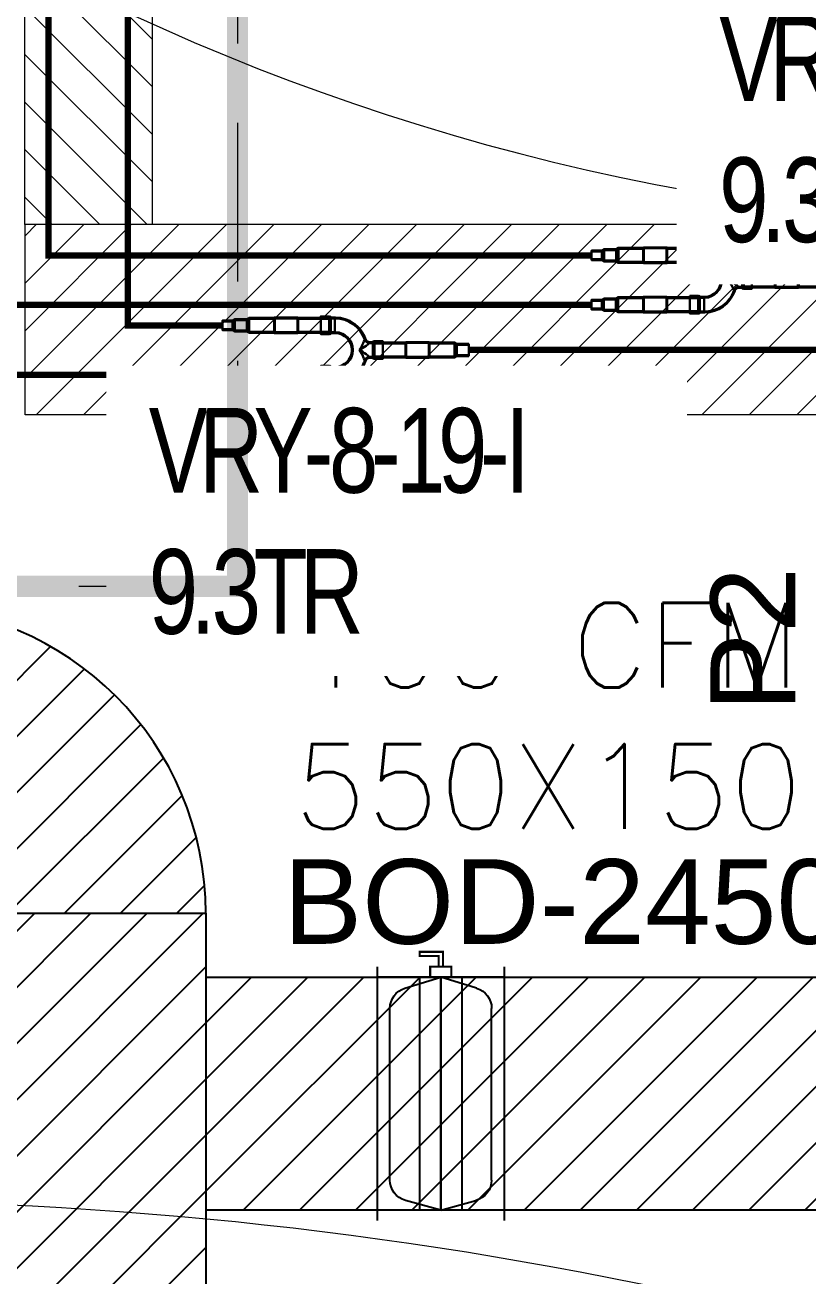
# Model space of a CAD drawing. Header units: millimetres. Extents: x -81374 to 485233, y -39075 to 157313.
# Drawn here: x 40591 to 42440, y -11962 to -9009 of the extents above; entities that cross this region are included whole.
import ezdxf
from ezdxf.enums import TextEntityAlignment as Align

# ---------------------------------------------------------------- set-up
doc = ezdxf.new("R2010")
doc.units = ezdxf.units.MM
doc.linetypes.add('CENTER', pattern=[2, 1.25, -0.25, 0.25, -0.25])
doc.linetypes.add('HIDDEN', pattern=[0.375, 0.25, -0.125])
for name, color, linetype, lineweight in [('CB-AC CABLE TRAY', 213, 'Continuous', 15), ('COPPER PIPE ', 4, 'Continuous', 30), ('G-IMPT', 8, 'Continuous', 5), ('M-HVAC-Volume Control Damper', 3, 'Continuous', 9), ('P-PIPE-IDEN', 7, 'Continuous', 9), ('vrv text', 90, 'Continuous', 30)]:
    doc.layers.add(name, color=color, linetype=linetype, lineweight=lineweight)
for name, color, linetype in [('CEN', 252, 'CENTER'), ('M HVAC-Volume Control Damper', 3, 'Continuous'), ('M-HVAC ELLIPTICAL DUCT', 6, 'Continuous'), ('M-HVAC VRV PIPE', 152, 'Continuous'), ('M-HVAC-ELEPTICAL DUCT', 6, 'Continuous'), ('M-HVAC-INSULATION', 8, 'Continuous'), ('M-HVAC-TEXT', 7, 'Continuous')]:
    doc.layers.add(name, color=color, linetype=linetype)
doc.styles.add('Arial_2', font='arial.ttf', dxfattribs={"height": 75})
doc.styles.add('R', font='romans.shx')
doc.styles.get("Standard").update_dxf_attribs({"font": 'arial.ttf'})
pattern_1 = [(45, (496839.4, -83091.07), (-66.29126, 66.29126), [])]

# ---------------------------------------------------------------- blocks, each defined once
blk = doc.blocks.new('ng')
at = {"layer": 'CEN', "color": 9, "linetype": 'HIDDEN', "lineweight": 0, "ltscale": 1500, "true_color": 0xc7c8ca}
blk.add_lwpolyline([(45318, 48121.5), (45318, 49779.3), (49418, 49779.3), (49418, 48121.5)], dxfattribs=at)
blk = doc.blocks.new('floor plan 1')
at = {"layer": 'G-IMPT', "color": 8, "ltscale": 500}
for centre, radius, start, end in [((18060.5, -17690.2), 9598.5, 196.54068, 301.95899), ((15052.9, -34993.3), 5404, 332.8319, 83.305)]:
    blk.add_arc(centre, radius, start, end, dxfattribs=at)
at = {"layer": 'CEN', "linetype": 'Continuous'}
blk.add_blockref('ng', (-28240.4, -78519.6), dxfattribs=at)
at = {"layer": 'G-IMPT', "color": 8, "ltscale": 500}
for rotation, p in [(359.9992, (39680.6, -4989.6, 0)), (359.9992, (35886.7, -10139.3, 0)), (270.0008, (28873.3, -20643.5, 0)), (359.9992, (11975.3, -26935.4, 0)), (359.9992, (15267.6, -26935.4, 0)), (359.9992, (26686.3, -26987.7, 0)), (270.0008, (15861.1, -28615, 0)), (89.9992, (23697.8, -33300.6, 0)), (89.9992, (23597.9, -35337.7, 0)), (89.9992, (23597.9, -37388.3, 0)), (359.9992, (13750.4, -37781.5, 0)), (89.9992, (23697.8, -40746.8, 0)), (89.9992, (23597.8, -44302.5, 0)), (89.9992, (23597.8, -46399.1, 0)), (89.9992, (23697.8, -48339.8, 0)), (89.9992, (23697.8, -54280, 0)), (359.9992, (27418.1, -55702.4, 0)), (89.9992, (9671.9, -65856.5, 0)), (359.9992, (4684.1, -67403.4, 0)), (359.9992, (8737.2, -67403.4, 0))]:
    blk.add_attdef('PARTITIONTYPE', text='', height=200, rotation=rotation, dxfattribs=at).set_placement(p, align=Align.MIDDLE_CENTER)
blk = doc.blocks.new('*U107')
at = {"layer": 'M HVAC-Volume Control Damper', "color": 6}
for p, q in [((144658.3, -122710), (145063.8, -122710)), ((144587.5, -122830), (144610, -122746.9)), ((145111.6, -122745.4), (145137.5, -122830)), ((144587.5, -122830), (144610, -122913.1)), ((145111.6, -122914.6), (145137.5, -122830)), ((144658.3, -122950), (145063.8, -122950))]:
    blk.add_line(p, q, dxfattribs=at)
at = {"layer": 'M HVAC-Volume Control Damper', "color": 6, "const_width": 5}
for points in [[(144587.5, -122680), (144587.5, -122680), (145162.5, -122680), (145137.5, -122680), (145137.5, -122980), (145162.5, -122980), (145137.5, -122980), (144587.5, -122980), (144562.5, -122980), (144587.5, -122980), (144587.5, -122680), (144562.5, -122680), (144587.5, -122680)], [(144587.5, -122830), (145137.5, -122830)]]:
    blk.add_lwpolyline(points, dxfattribs=at)
for points in [[(144587.5, -122880), (145137.5, -122880), (145137.5, -122780), (144587.5, -122780)], [(145137.5, -122805), (145137.5, -122855), (145162.5, -122855), (145162.5, -122805)], [(145162.5, -122825), (145162.5, -122835), (145187.5, -122835), (145187.5, -122880), (145197.5, -122880), (145197.5, -122825), (145162.5, -122825)]]:
    blk.add_lwpolyline(points, close=True, dxfattribs=at)
at = {"layer": 'M HVAC-Volume Control Damper', "color": 6}
for centre, start, end in [((144658.3, -122760), 90, 164.8459), ((145063.8, -122760), 17.032, 90), ((144658.3, -122900), 195.1541, 270), ((145063.8, -122900), 270, 342.968)]:
    blk.add_arc(centre, 50, start, end, dxfattribs=at)
blk = doc.blocks.new('*U115')
at = {"layer": 'CB-AC CABLE TRAY', "true_color": 0xa953a0}
h = blk.add_hatch(dxfattribs=at)
h.set_pattern_fill('ANSI31', color=215, scale=25)
h.set_pattern_definition([(45, (-902872.8, 1103058.81), (-56.1266008, 56.1266008), [])])
h.paths.add_polyline_path([(-88704.9, -150.4), (-88704.9, 299.6), (-86808.5, 299.6), (-86808.5, -150.4)])
at = {"layer": 'CB-AC CABLE TRAY', "color": 215, "true_color": 0xa953a0}
blk.add_lwpolyline([(-88704.9, -150.4), (-88704.9, 299.6), (-86808.5, 299.6), (-86808.5, -150.4)], close=True, dxfattribs=at)
blk = doc.blocks.new('*U116')
at = {"layer": 'CB-AC CABLE TRAY', "true_color": 0xa953a0}
h = blk.add_hatch(dxfattribs=at)
h.set_pattern_fill('ANSI31', color=215, scale=25)
h.set_pattern_definition([(45, (-884227.764, 1102908.81), (-56.1266008, 56.1266008), [])])
h.paths.add_polyline_path([(-88704.9, -150.4), (-88704.9, 149.6), (-68163.4, 149.6), (-68163.4, -150.4)])
at = {"layer": 'CB-AC CABLE TRAY', "color": 215, "true_color": 0xa953a0}
blk.add_lwpolyline([(-88704.9, -150.4), (-88704.9, 149.6), (-68163.4, 149.6), (-68163.4, -150.4)], close=True, dxfattribs=at)
blk = doc.blocks.new('zw$4E06')
at = {"layer": 'vrv text'}
for points in [[(-121.1, 47.1), (-125.2, 47.1, 0.219765), (-200.2, 8.6), (-201.3, 7.2), (-202.6, 5.5), (-203.7, 4), (-204.8, 2.4, 0.042815), (-212.3, -11.4), (-213.2, -13.1), (-214, -14.9), (-214.7, -16.9), (-215.5, -18.7), (-216, -20.6), (-216.2, -21.1), (-216.5, -21.9), (-216.8, -22.4), (-217.1, -23), (-217.3, -23.6), (-218.4, -25.2), (-218.7, -25.5), (-219.1, -26.1), (-219.7, -26.5), (-220.2, -27), (-220.4, -27.4), (-221, -27.8), (-221.5, -28.3), (-222.1, -28.5), (-222.4, -28.9), (-223, -29.2), (-223.6, -29.4)], [(-121.1, 50.2), (-123.4, 50.2, 0.309599), (-218.4, -17.7), (-219.1, -19.5)], [(-121.1, 3.6), (-124.1, 3.6, 0.392074), (-177.9, -51.8), (-178.1, -53.3), (-177.9, -54.6, 0.393328), (-124.1, -110.1), (-121.1, -110.1)], [(-121.1, 0.5), (-122.6, 0.5), (-123.9, 0.4, 0.390764), (-175, -51.8), (-175, -54.6, 0.390298), (-123.9, -107), (-121.1, -107)], [(-231.4, -31.6), (-231.1, -31.8, 0.021844), (-210.1, -47.1), (-199.6, -53.3), (-205.4, -43)], [(-205.4, -63.6), (-199.6, -53.3), (-210, -59.8, 0.03043), (-231.1, -74.8), (-231.4, -75)], [(-121.1, -153.7), (-123.2, -153.7, -0.308139), (-215.5, -87.9), (-216, -86), (-216.2, -85.3), (-216.5, -84.9), (-216.8, -84.2), (-217.1, -83.6), (-217.3, -83.1), (-217.7, -82.6), (-218, -82), (-218.4, -81.6), (-218.7, -81.1), (-219.1, -80.5), (-219.7, -80.2), (-220.2, -79.8), (-220.4, -79.2), (-221, -78.7), (-221.5, -78.5), (-222.1, -78.1), (-222.4, -77.6, 0.112916), (-230.1, -75.2), (-230.7, -75), (-231.4, -75)], [(-121.1, -156.8), (-123.4, -156.8, -0.307918), (-218.4, -89), (-219.1, -87.1), (-219.1, -86.6), (-219.3, -86), (-219.7, -85.7), (-219.9, -85.1), (-220.2, -84.8), (-220.2, -84.2), (-220.6, -83.8), (-221, -83.5), (-221.2, -82.9), (-221.5, -82.7), (-221.9, -82.2), (-222.3, -81.8), (-222.6, -81.6), (-223, -81.3), (-223.3, -80.9), (-223.7, -80.7), (-224.3, -80.3), (-224.6, -80), (-225.2, -79.8), (-225.4, -79.6), (-225.9, -79.4), (-226.5, -79.2), (-226.8, -79), (-227.4, -78.7), (-228.5, -78.7), (-228.9, -78.5), (-229.4, -78.3), (-230.4, -78.3), (-230.9, -78.1), (-231.4, -78.1)]]:
    blk.add_lwpolyline(points, format="xyb", dxfattribs=at)
for points in [[(-160.7, 38.8), (-163.1, 41.3)], [(-153.9, 41.7), (-156.3, 43.9)], [(-146.7, 43.7), (-149.1, 46.3)], [(-139, 45.4), (-141.6, 48.1)], [(-130.5, 46.5), (-133.4, 49.4)], [(-121.7, 47.1), (-124.8, 50.2)], [(-76.5, 50.2), (-76.5, 53.3), (-103.7, 53.3), (-109, 50.2), (-121.1, 50.2)], [(-102.8, 50.2), (-108.1, 47.1), (-121.1, 47.1)], [(-121.1, 3.5), (-121.1, 47.1)], [(-112.1, 47.1), (-115.3, 50.2)], [(-108.1, 3.5), (-108.1, 47.1)], [(-104.8, 49.1), (-107, 51.3)], [(-103, 1.7), (-103, 48.5)], [(-102.8, 50.2), (-102.8, 39.7)], [(-76.5, 0.4), (-76.5, 50.2), (-102.8, 50.2), (-102.8, 0.4)], [(-102.8, 47.2), (-102.8, 0.2)], [(-102.8, 45.4), (-102.8, 2.7)], [(-102.6, 48.4), (-5, 48.4), (-2.6, 50), (0, 50)], [(-102.6, 1.5), (-102.6, 48.4)], [(0.2, 47.2), (-1.8, 47.2), (-4.2, 45.9), (-102.6, 45.9)], [(-4.2, 45.9), (-4.2, 4.2), (-102.6, 4.2)], [(-96.5, 50.2), (-99.6, 53.3)], [(-87.1, 50.2), (-90.3, 53.3)], [(-77.8, 50.2), (-80.9, 53.3)], [(-76.5, 50.2), (-76.5, 39.7)], [(-25.5, 45.9), (-33.3, 45.9)], [(-1.8, 47.2), (-1.8, 2.7), (0, 2.7)], [(151.5, 48.4), (72.8, 48.4), (70.2, 50), (-0.9, 50)], [(0, 47.2), (69.7, 47.2), (71.9, 45.9), (150.7, 45.9), (157.9, 41.6), (196.1, 41.6), (203.3, 37.7), (203.3, 12.7), (196.1, 8.5), (157.9, 8.5), (150.7, 4.2), (71.9, 4.2), (69.7, 2.7)], [(69.7, 47.2), (69.7, 2.7)], [(70.2, 0), (72.8, 1.5), (151.5, 1.5), (158.7, 5.7), (196.1, 5.7), (203.3, 9.9), (235.9, 9.9), (235.9, 40.3), (203.3, 40.3), (196.1, 44.3)], [(71.9, 45.9), (71.9, 4.2)], [(93.4, 45.9), (101.1, 45.9)], [(150.7, 45.9), (150.7, 4.2)], [(158.7, 44.3), (151.5, 48.4)], [(157.9, 41.6), (157.9, 8.5)], [(196.1, 44.3), (158.7, 44.3)], [(196.1, 41.6), (196.1, 8.5)], [(-206.3, -0.2), (-208.7, 2)], [(-202.4, 5.5), (-204.6, 7.7)], [(-198.3, 10.7), (-200.6, 13.1)], [(-193.9, 15.8), (-196, 17.8)], [(-189.2, 20.4), (-191.4, 22.8)], [(-184, 24.8), (-186.4, 27.2)], [(-178.9, 28.9), (-181.1, 31.2)], [(-173, 32.5), (-175.2, 34.8)], [(-167.1, 36), (-169.3, 38.2)], [(-130.5, -0.5), (-133.3, 2.2)], [(-122.1, 0.4), (-125, 3.5)], [(-121.1, 3.5), (-108.1, 3.5), (-102.8, 0.4), (-76.5, 0.4), (-76.5, -2.8), (-103.7, -2.8), (-109, 0.4), (-121.1, 0.4)], [(-112.7, 0.4), (-115.8, 3.5)], [(-100, -2.8), (-103.9, 0.9)], [(0, 0), (-2.6, 0), (-5, 1.5), (-102.6, 1.5)], [(-90.8, -2.8), (-93.9, 0.4)], [(-81.2, -2.8), (-84.4, 0.4)], [(-25.5, 4.2), (-33.3, 4.2)], [(-4.2, 4.2), (-1.8, 2.7)], [(69.7, 2.7), (-0.7, 2.7)], [(0, 0), (70.2, 0)], [(93.4, 4.2), (101.1, 4.2)], [(203.3, 37.7), (235.9, 37.7)], [(203.3, 12.7), (235.9, 12.7)], [(-500.2, -74.1), (-500.2, -32.3), (-507.4, -36.8), (-545.4, -36.8), (-545.4, -34)], [(-545.4, -34), (-507.9, -34)], [(-545.4, -36.8), (-545.4, -69.9)], [(-507.9, -34), (-500.8, -29.8)], [(-507.4, -36.8), (-507.4, -69.9)], [(-500.8, -29.8), (-422.1, -29.8)], [(-349.3, -31.1), (-419, -31.1), (-421.4, -32.3), (-500.2, -32.3)], [(-442.7, -32.3), (-450.4, -32.3)], [(-422.1, -29.8), (-419.5, -28.3)], [(-421.4, -32.3), (-421.4, -74.1), (-419, -75.6)], [(-419.5, -28.3), (-348.4, -28.3)], [(-419, -31.1), (-419, -75.6), (-348.5, -75.6)], [(-349.5, -31.1), (-347.5, -31.1), (-345.2, -32.3), (-246.7, -32.3)], [(-246.7, -29.8), (-344.3, -29.8), (-346.9, -28.3), (-349.3, -28.3)], [(-347.5, -31.1), (-347.5, -75.6), (-349.3, -75.6)], [(-345.2, -32.3), (-345.2, -74.1), (-246.7, -74.1)], [(-323.7, -32.3), (-316, -32.3)], [(-240.6, -28.5), (-246.2, -25.2), (-273.2, -25.2), (-273.2, -28.5), (-246.9, -28.5), (-241.6, -31.6)], [(-272.1, -28.5), (-273.2, -27.4)], [(-273.2, -28.5), (-273.2, -41)], [(-273.2, -78.1), (-273.2, -28.5)], [(-262.7, -28.5), (-265.8, -25.2)], [(-253.1, -28.5), (-256.4, -25.2)], [(-240.8, -31.6), (-247.1, -25.2)], [(-246.9, -75.6), (-246.9, -28.3), (-246.9, -75.6)], [(-246.9, -28.5), (-246.9, -41)], [(-246.9, -78.1), (-246.9, -28.5)], [(-246.7, -76.7), (-246.7, -29.8)], [(-246.7, -76.8), (-246.7, -29.8)], [(-241.6, -75), (-241.6, -31.6)], [(-241.6, -31.6), (-231.4, -31.6)], [(-240.6, -28.5), (-231.4, -28.5)], [(-231.3, -31.6), (-234.4, -28.5)], [(-231.4, -28.5), (-229.8, -28.5), (-229.4, -28.3), (-228.9, -28.3), (-228.5, -28.1), (-227.8, -27.9), (-227.4, -27.8), (-226.8, -27.6), (-226.5, -27.4), (-225.9, -27.4), (-225.4, -27), (-225.2, -26.8), (-224.6, -26.5), (-224.3, -26.3), (-223.7, -26.1), (-223, -25.4), (-222.6, -25.2), (-222.3, -24.6), (-221.9, -24.3), (-221.5, -24.1), (-221.2, -23.6), (-221, -23.2), (-220.6, -22.8), (-220.2, -22.3), (-220.2, -22.1), (-219.9, -21.5), (-219.7, -21.1), (-219.3, -20.6), (-219.1, -20), (-219.1, -19.7)], [(-228.9, -31.4), (-229.6, -31.6), (-231.4, -31.6)], [(-223.9, -29.6), (-226.1, -27.4)], [(-218.6, -25.4), (-221, -23.2)], [(-215.5, -19), (-218, -16.8)], [(-216, -21), (-216, -20.6)], [(-212.9, -12.5), (-215.1, -10.1)], [(-209.7, -6.3), (-211.9, -3.9)], [(-173.7, -42.1), (-176.3, -39.5)], [(-171.7, -34.8), (-174.1, -32.3)], [(-168.8, -28.3), (-171, -25.9)], [(-165.1, -22.4), (-167.5, -20.2)], [(-160.9, -17.3), (-163.3, -15.1)], [(-156.3, -12.7), (-158.3, -10.5)], [(-150.7, -8.5), (-153.1, -6.3)], [(-144.7, -5.1), (-147.1, -2.8)], [(-138.3, -2.4), (-140.6, 0)], [(-545.4, -69.9), (-507.4, -69.9), (-500.2, -74.1), (-421.4, -74.1)], [(-545.4, -72.6), (-545.4, -69.9)], [(-507.9, -72.6), (-545.4, -72.6)], [(-500.8, -76.8), (-507.9, -72.6)], [(-422.1, -76.8), (-500.8, -76.8)], [(-442.7, -74.1), (-450.4, -74.1)], [(-419.5, -78.1), (-422.1, -76.8)], [(-349.3, -78.1), (-419.5, -78.1)], [(-349.3, -78.1), (-346.9, -78.1)], [(-345.2, -74.1), (-347.5, -75.6)], [(-346.9, -78.1), (-344.3, -76.8)], [(-344.3, -76.8), (-246.7, -76.8)], [(-323.7, -74.1), (-316, -74.1)], [(-231.4, -75), (-241.6, -75), (-246.9, -78.1), (-273.2, -78.1), (-273.2, -81.4), (-246.2, -81.4), (-240.6, -78.1), (-231.4, -78.1)], [(-266.4, -81.4), (-269.3, -78.1)], [(-256.8, -81.4), (-259.9, -78.1)], [(-247.4, -81.4), (-250.6, -78.1)], [(-241, -78.5), (-243.2, -76.1)], [(-231.6, -78.1), (-235, -75)], [(-217.3, -83.3), (-223.3, -77.2)], [(-174.5, -60.1), (-177.9, -56.6)], [(-174.8, -50.4), (-177.6, -47.6)], [(-171.1, -73), (-176.1, -68)], [(-210, -99.8), (-216.5, -93.4)], [(-216, -86), (-216, -85.8)], [(-183.3, -136.2), (-204.1, -115.4)], [(-153.1, -100.4), (-168, -85.3)], [(-124.7, -110.1), (-127.9, -106.6)], [(-76.5, -107), (-76.5, -103.9), (-103.7, -103.9), (-109, -107), (-121.1, -107)], [(-121.1, -153.7), (-121.1, -110.1), (-108.1, -110.1), (-102.8, -107), (-76.5, -107)], [(-115.1, -110.1), (-118.2, -107)], [(-106.6, -109.2), (-109, -107)], [(-108.1, -153.7), (-108.1, -110.1)], [(-103, -108.1), (-5.3, -108.1), (-2.9, -106.4), (-0.4, -106.4)], [(-103, -155), (-103, -108.1)], [(-0.2, -109.4), (-2.2, -109.4), (-4.6, -110.5), (-103, -110.5)], [(-4.6, -110.5), (-4.6, -152.4), (-103, -152.4)], [(-102.8, -107), (-102.8, -118.2)], [(-102.8, -156.8), (-102.8, -107)], [(-102.8, -156.8), (-102.8, -109.9)], [(-99.4, -107), (-102.4, -103.9)], [(-90.1, -107), (-93.2, -103.9)], [(-80.5, -107), (-83.6, -103.9)], [(-76.5, -107), (-76.5, -118.2)], [(-76.5, -156.8), (-76.5, -107)], [(-26.1, -110.5), (-33.6, -110.5)], [(-2.2, -153.7), (-2.2, -109.4)], [(151.1, -108.1), (72.4, -108.1), (69.8, -106.4), (-1.3, -106.4)], [(-0.4, -109.4), (69.3, -109.4), (71.5, -110.5), (150.4, -110.5)], [(69.3, -109.4), (69.3, -153.7)], [(71.5, -110.5), (71.5, -152.4)], [(93, -110.5), (100.7, -110.5)], [(150.4, -110.5), (150.4, -152.4)], [(150.4, -110.5), (157.5, -114.9), (195.8, -114.9), (202.9, -118.9), (202.9, -143.9), (195.8, -148.2)], [(158.3, -112.1), (151.1, -108.1)], [(157.5, -114.9), (157.5, -148.2)], [(195.8, -112.1), (158.3, -112.1)], [(195.8, -112.1), (202.9, -116.2), (235.3, -116.2), (235.3, -146.5), (202.9, -146.5), (195.8, -150.7)], [(195.8, -114.9), (195.8, -148.2)], [(202.9, -118.9), (235.3, -118.9)], [(-161.2, -148.9), (-167.7, -142.3)], [(-146.9, -153.5), (-151.5, -148.9)], [(-135.3, -155.9), (-139, -152)], [(-124.8, -156.8), (-128.1, -153.3)], [(-109, -156.8), (-103.7, -159.9), (-76.5, -159.9), (-76.5, -156.8), (-102.8, -156.8), (-108.1, -153.7), (-121.1, -153.7)], [(-121.1, -156.8), (-109, -156.8)], [(-115.4, -156.8), (-118.4, -153.7)], [(-102.8, -159.9), (-109.2, -153.7)], [(-5.3, -155), (-103, -155)], [(-93.4, -159.9), (-96.5, -156.8)], [(-84, -159.9), (-87.1, -156.8)], [(-76.5, -158.1), (-77.8, -156.8)], [(-26.1, -152.4), (-33.6, -152.4)], [(-2.9, -156.5), (-5.3, -155)], [(-4.6, -152.4), (-2.2, -153.7), (-0.4, -153.7)], [(-0.4, -156.5), (-2.9, -156.5)], [(69.3, -153.7), (-1.1, -153.7)], [(-0.4, -156.5), (69.8, -156.5)], [(195.8, -148.2), (157.5, -148.2), (150.4, -152.4), (71.5, -152.4), (69.3, -153.7)], [(69.8, -156.5), (72.4, -155)], [(72.4, -155), (151.1, -155), (158.3, -150.7), (195.8, -150.7)], [(93, -152.4), (100.7, -152.4)], [(202.9, -143.9), (235.3, -143.9)]]:
    blk.add_lwpolyline(points, dxfattribs=at)
for points in [[(-223.6, -29.4), (-225.2, -30.8), (-226.7, -30.6), (-228.9, -31.4)], [(-205.4, -43), (-209.5, -36), (-212.2, -28.2), (-216, -21)], [(-216, -85.8), (-212.5, -78.4), (-209.1, -70.9), (-205.4, -63.6)]]:
    blk.add_open_spline(points, degree=3, dxfattribs=at)

msp = doc.modelspace()

# ---------------------------------------------------------------- hatches: boundary and pattern name
at = {"layer": 'M-HVAC-INSULATION'}
h = msp.add_hatch(dxfattribs=at)
h.set_pattern_fill('ANSI31', color=26, scale=750, angle=360, style=0)
h.set_pattern_definition([(45, (496839.4, -83293.7), (-66.29126, 66.29126), [])])
h.paths.add_polyline_path([(40293.2, -10957.3), (40293.2, -10382.3, -0.414214), (41018.2, -11107.3), (41018.2, -11107.3), (40443.2, -11107.3, 0.414213)])
h = msp.add_hatch(dxfattribs=at)
h.set_pattern_fill('ANSI31', color=26, scale=750, angle=360, style=0)
h.set_pattern_definition(pattern_1)
h.paths.add_polyline_path([(40443.2, -11107.3), (41018.2, -11107.3), (41018.2, -28605.5), (40443.2, -28605.5)])
h = msp.add_hatch(dxfattribs=at)
h.set_pattern_fill('ANSI31', color=26, scale=750, angle=360, style=0)
h.set_pattern_definition(pattern_1)
h.paths.add_polyline_path([(42629.1, -11808.3), (42629.1, -11258.3), (41018.2, -11258.3), (41018.2, -11808.3)])

# ---------------------------------------------------------------- linework, layer by layer
at = {"layer": 'COPPER PIPE ', "color": 4, "linetype": 'Continuous', "const_width": 15}
for points in [[(41928.9, -9553.1), (40646.9, -9553.1), (40646.9, 11134.1)], [(41928.5, -9669.6), (33009, -9669.6), (33009, -9867), (32769.6, -9867)]]:
    msp.add_lwpolyline(points, dxfattribs=at)
at = {"layer": 'M-HVAC ELLIPTICAL DUCT', "linetype": 'Continuous'}
for p, q in [((40443.2, -11107.3), (41018.2, -11107.3)), ((41018.2, -11107.3, 0), (41018.2, -28605.5, 0)), ((41018.2, -11258.3, 0), (42629.1, -11258.3, 0)), ((42629.1, -11808.3, 0), (41018.2, -11808.3, 0))]:
    msp.add_line(p, q, dxfattribs=at)
msp.add_arc((40293.2, -11107.3), 725, 0, 90, dxfattribs=at)
at = {"layer": 'M-HVAC VRV PIPE', "color": 171, "linetype": 'Continuous', "const_width": 15}
for points in [[(41057.5, -9718.5), (40834.1, -9718.5), (40833.2, 11941.5)], [(48681.2, -9776.6), (41638.9, -9776.6)], [(41057.1, -9835), (34019.6, -9835)]]:
    msp.add_lwpolyline(points, dxfattribs=at)

# ---------------------------------------------------------------- block references
at = {"linetype": 'Continuous'}
ref = msp.add_blockref('floor plan 1', (58170.8, -39075.4), dxfattribs=dict(at, rotation=180))
ref.add_attrib('PARTITIONTYPE', 'P2', dxfattribs={"layer": 'G-IMPT', "color": 8, "ltscale": 500, "height": 200, "rotation": 90.0008}).set_placement((42309.7, -10460.3, 0), align=Align.MIDDLE_CENTER)
at = {"layer": 'CB-AC CABLE TRAY', "color": 4, "linetype": 'HIDDEN'}
for name, p, rotation in [('*U116', (40741.4, 79225.1), 89.9997198436913), ('*U115', (129296.3, -9779.7), 359.9997198436913)]:
    msp.add_blockref(name, p, dxfattribs=dict(at, rotation=rotation))
at = {"layer": 'M-HVAC-Volume Control Damper', "lineweight": -2, "xscale": -1, "rotation": 269.9999999999999}
msp.add_blockref('*U107', (164403, -156395.8, 0), dxfattribs=at)
at = {"layer": 'vrv text', "xscale": 0.7447286262668819, "yscale": 0.7447286262668819, "zscale": 0.7447286262668819, "rotation": 180}
for p in [(42104.2, -9650.9), (41232.7, -9816.3)]:
    msp.add_blockref('zw$4E06', p, dxfattribs=at)

# ---------------------------------------------------------------- texts
at = {"layer": 'M-HVAC-ELEPTICAL DUCT', "insert": (41201, -10979.5, 1198.1), "char_height": 200, "attachment_point": 1}
msp.add_mtext('BOD-2450', dxfattribs=at)
at = {"layer": 'M-HVAC-TEXT', "color": 7, "insert": (41826.4, -10374.2, 0), "char_height": 200, "width": 13359.771, "attachment_point": 2, "style": 'R'}
msp.add_mtext('100 CFM\\P550X150', dxfattribs=at)

# ---------------------------------------------------------------- next in the draw order: texts
at = {"layer": 'P-PIPE-IDEN', "char_height": 200, "width": 1170.464, "attachment_point": 1, "style": 'Arial_2', "bg_fill": 2}
for insert in [(42230, -8988.3), (40883.5, -9913.7)]:
    msp.add_mtext('{\\W0.75;\\T0.75;\\C1;VRY-8-19-I\\P9.3TR}', dxfattribs=dict(at, insert=insert))

# ---------------------------------------------------------------- next in the draw order: linework, layer by layer
at = {"layer": 'CEN', "color": 11, "linetype": 'HIDDEN', "lineweight": 0, "ltscale": 1500, "const_width": 50}
msp.add_lwpolyline([(41093.2, -8677.3), (41093.2, -10335.1), (36993.2, -10335.1), (36993.2, -8677.3)], dxfattribs=at)

doc.saveas('drawing.dxf')
